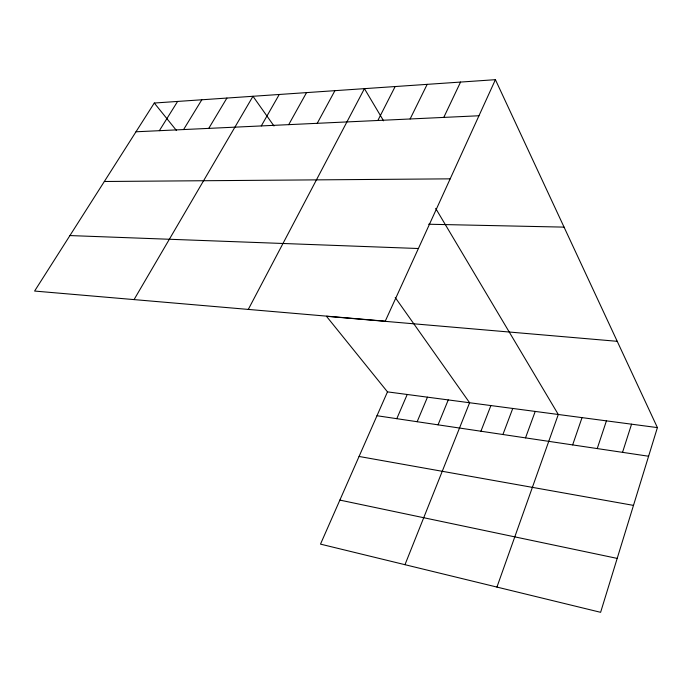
<?xml version="1.0" encoding="UTF-8"?>
<svg xmlns="http://www.w3.org/2000/svg" width="692" height="692" viewBox="0 0 692 692"><rect width="100%" height="100%" fill="white"/><g stroke="black" fill="none" stroke-linecap="round" stroke-linejoin="round"><path stroke-width="1.04" d="M495.411 79.684L385.245 321.183L34.6 291.055L154.29 103.03L495.411 79.684L657.4 427.604L600.613 612.316L320.5 544.128L387.477 391.871L326.46 316.287L617.221 341.312M622.541 452.343L631.554 424.187M597.231 448.572L606.434 420.857M572.647 444.904L582.033 417.631M496.934 587.076L558.297 414.491L435.683 208.404M525.513 437.88L535.219 411.429M502.92 434.507L512.755 408.462M480.923 431.228L490.896 405.564M404.976 564.689L469.608 402.744L395.201 297.474M438.045 424.836L448.252 399.924M417.155 421.713L427.466 397.165M396.801 418.677L407.207 394.483M443.78 117.406L460.561 82.063M410.114 118.981L427.172 84.355M377.858 120.486L395.158 86.543M248.298 309.419L364.425 88.645L383.584 120.84M317.23 123.314L334.919 90.669M288.711 124.655L306.547 92.607M261.291 125.935L279.257 94.475M134.058 299.601L252.978 96.275L273.98 125.979M208.759 128.383L226.915 98.056M183.588 129.56L201.813 99.778M159.35 130.693L177.619 101.43M135.987 131.783L478.951 115.763M104.345 181.494L450.172 178.847M428.616 224.234L564.058 227.123M69.927 235.565L418.392 248.514M387.477 391.871L657.4 427.604M376.984 415.728L648.603 456.236M359.062 456.461L633.483 505.385M339.876 500.091L617.186 558.401M154.29 103.03L176.469 130.494"/></g></svg>
